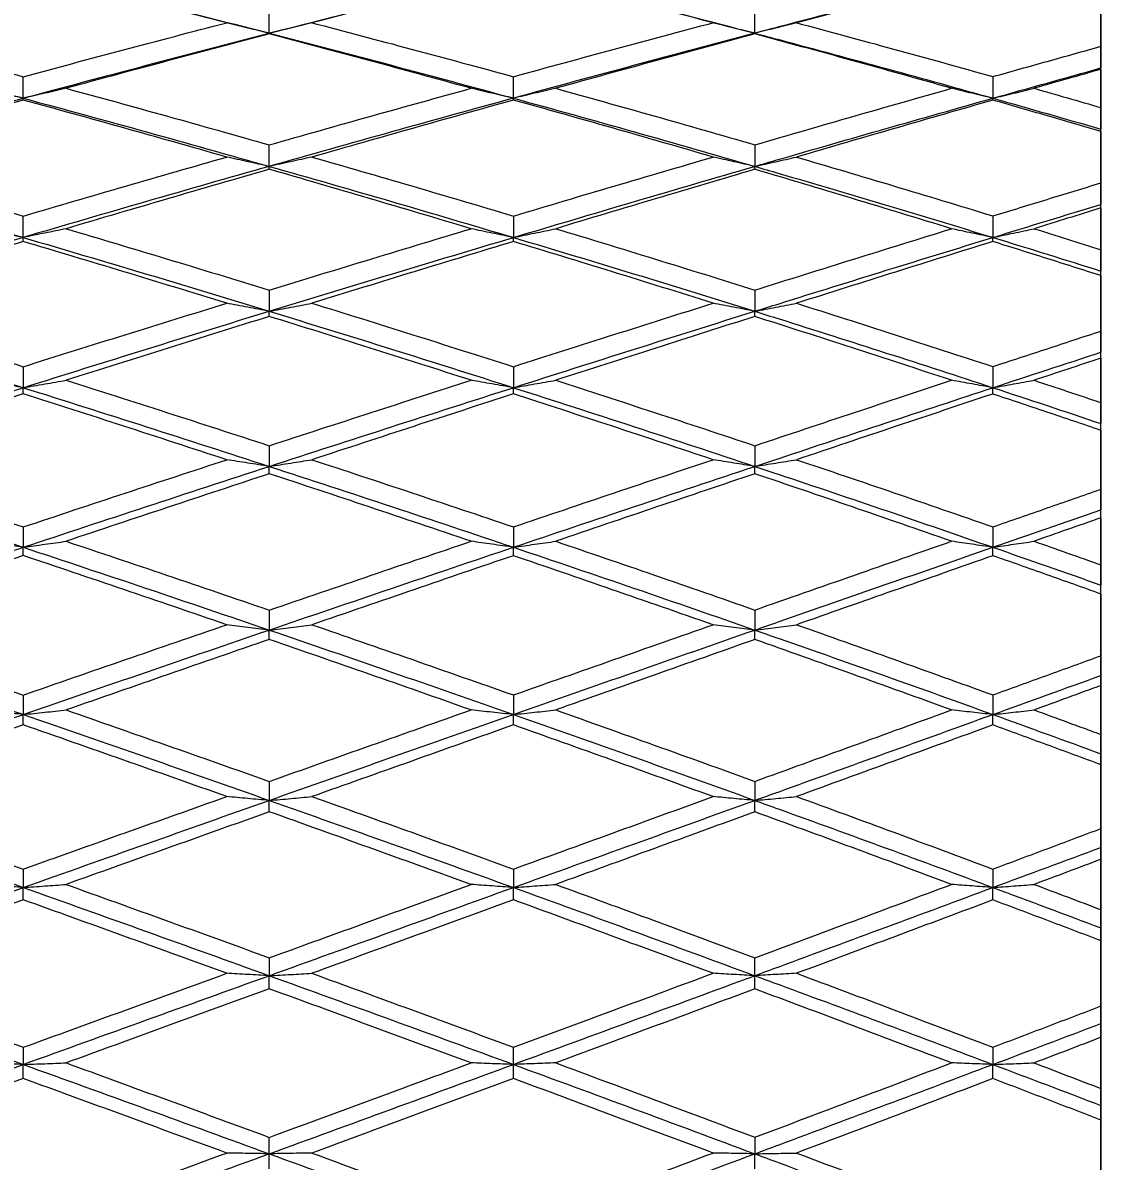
# Model space of a CAD drawing. Extents: x 6453 to 7582, y 0 to 827.
# Drawn here: x 6641.25 to 6652.33, y 218.1 to 229.64 of the extents above; entities that cross this region are included whole.
import ezdxf

# ---------------------------------------------------------------- set-up
doc = ezdxf.new("R2010")
doc.units = 0
doc.header["$LTSCALE"] = 30
doc.header["$MEASUREMENT"] = 0
doc.header["$PDMODE"] = 3
doc.header["$PDSIZE"] = -10
doc.layers.get('0').update_dxf_attribs({"linetype": 'CONTINUOUS'})
doc.layers.get('DEFPOINTS').update_dxf_attribs({"linetype": 'CONTINUOUS'})
doc.layers.add('1', color=7, linetype='CONTINUOUS')
doc.styles.add('Daelim Dimension', font='')
doc.styles.get('Daelim Dimension').set_extended_font_data('나눔고딕')
doc.dimstyles.new('DEFAULT', dxfattribs={"dimscale": 2, "dimtxt": 2, "dimasz": 2, "dimexe": 0, "dimexo": 2, "dimgap": 1, "dimtad": 1, "dimdec": 1, "dimzin": 9, "dimdsep": 46, "dimtxsty": 'Daelim Dimension', "dimcen": 0.5, "dimclrd": 252, "dimclre": 252, "dimclrt": 3, "dimadec": 1, "dimazin": 0, "dimtfac": 1, "dimtdec": 1, "dimtix": 1, "dimtmove": 0, "dimatfit": 3, "dimfxl": 1, "dimtolj": 1, "dimtzin": 1, "dimlwd": 9, "dimlwe": 9, "dimarcsym": 0})

# ---------------------------------------------------------------- blocks, each defined once
blk = doc.blocks.new('*D49')
at = {"color": 5, "lineweight": 9, "ltscale": 0.5, "transparency": 16777216}
for p, q in [((6677.333, 220.067), (6628.548, 268.005)), ((6604.922, 241.109), (6627.171, 263.751)), ((6649.476, 191.719), (6600.692, 239.657))]:
    blk.add_line(p, q, dxfattribs=at)
at = {"color": 5, "ltscale": 0.5, "transparency": 16777216}
for points in [[(6626.696, 264.218), (6627.647, 263.283), (6629.975, 266.604)], [(6604.446, 241.576), (6605.397, 240.641), (6602.118, 238.256)]]:
    blk.add_solid(points, dxfattribs=at)
at = {"layer": 'DEFPOINTS', "color": 0, "ltscale": 0.5, "transparency": 16777216}
for p in [(6629.975, 266.604), (6680.186, 217.263), (6652.329, 188.915)]:
    blk.add_point(p, dxfattribs=at)
at = {"color": 7, "ltscale": 0.5, "transparency": 16777216, "insert": (6610.763, 257.622), "char_height": 10, "attachment_point": 5, "rotation": 45.5011, "style": 'Daelim Dimension'}
blk.add_mtext('\\A1;40', dxfattribs=at)

msp = doc.modelspace()

# ---------------------------------------------------------------- linework, layer by layer
at = {"layer": '1', "color": 7, "linetype": 'Continuous', "lineweight": 18}
for p, q in [((6652.185, 199.763), (6652.185, 234.763)), ((6652.185, 229.872), (6652.185, 229.399)), ((6652.185, 229.166), (6652.185, 228.778)), ((6652.185, 228.535), (6652.185, 228.014)), ((6652.185, 227.76), (6652.185, 227.337)), ((6652.185, 227.074), (6652.185, 226.512)), ((6652.185, 226.238), (6652.185, 225.786)), ((6652.185, 225.505), (6652.185, 224.908)), ((6652.185, 224.619), (6652.185, 224.142)), ((6652.185, 223.846), (6652.185, 223.221)), ((6652.185, 222.919), (6652.185, 222.422)), ((6652.185, 222.115), (6652.185, 221.468)), ((6652.185, 221.157), (6652.185, 220.646)), ((6652.185, 220.331), (6652.185, 219.67)), ((6652.185, 219.352), (6652.185, 218.833)), ((6652.185, 218.513), (6652.185, 217.845))]:
    msp.add_line(p, q, dxfattribs=at)
for points in [[(6643.32, 229.638), (6642.968, 229.729), (6642.273, 229.908), (6641.593, 230.078), (6641.257, 230.161)], [(6646.227, 230.161), (6645.894, 230.077), (6645.221, 229.906), (6644.532, 229.728), (6644.184, 229.638)], [(6648.251, 229.638), (6647.903, 229.73), (6647.219, 229.909), (6646.554, 230.079), (6646.227, 230.161)], [(6651.089, 230.161), (6650.766, 230.077), (6650.111, 229.907), (6649.439, 229.729), (6649.098, 229.638)], [(6647.187, 229.917), (6647.685, 229.79), (6648.181, 229.662), (6648.675, 229.532)], [(6642.297, 229.901), (6642.783, 229.78), (6643.268, 229.657), (6643.752, 229.532)], [(6643.752, 229.532), (6644.247, 229.659), (6644.74, 229.785), (6645.232, 229.909)], [(6643.752, 229.532), (6643.752, 229.568), (6643.752, 229.641), (6643.752, 229.713), (6643.752, 229.75)], [(6648.675, 229.532), (6648.675, 229.568), (6648.675, 229.641), (6648.675, 229.714), (6648.675, 229.75)], [(6639.183, 229.638), (6639.521, 229.551), (6640.204, 229.373), (6640.903, 229.186), (6641.257, 229.091)], [(6641.257, 229.091), (6641.591, 229.181), (6642.268, 229.362), (6642.966, 229.546), (6643.32, 229.638)], [(6643.752, 229.532), (6643.68, 229.549), (6643.535, 229.584), (6643.391, 229.62), (6643.32, 229.638)], [(6644.184, 229.638), (6644.113, 229.62), (6643.969, 229.584), (6643.825, 229.549), (6643.752, 229.532)], [(6644.184, 229.638), (6644.515, 229.551), (6645.186, 229.374), (6645.877, 229.187), (6646.227, 229.091)], [(6646.227, 229.091), (6646.573, 229.186), (6647.255, 229.372), (6647.922, 229.55), (6648.251, 229.638)], [(6648.675, 229.532), (6648.604, 229.549), (6648.462, 229.584), (6648.321, 229.62), (6648.251, 229.638)], [(6649.098, 229.638), (6649.028, 229.62), (6648.888, 229.584), (6648.746, 229.549), (6648.675, 229.532)], [(6649.098, 229.638), (6649.422, 229.551), (6650.078, 229.374), (6650.749, 229.187), (6651.089, 229.092)], [(6641.257, 228.873), (6642.091, 229.098), (6642.923, 229.317), (6643.752, 229.532)], [(6643.752, 229.524), (6643.414, 229.436), (6642.733, 229.255), (6642.04, 229.068), (6641.691, 228.973)], [(6643.752, 229.532), (6644.581, 229.317), (6645.406, 229.098), (6646.227, 228.873)], [(6643.752, 229.524), (6643.752, 229.526), (6643.752, 229.528), (6643.752, 229.53), (6643.752, 229.532)], [(6645.798, 228.973), (6645.451, 229.069), (6644.762, 229.257), (6644.087, 229.437), (6643.752, 229.524)], [(6648.675, 229.532), (6647.864, 229.317), (6647.048, 229.098), (6646.227, 228.873)], [(6648.675, 229.524), (6648.346, 229.436), (6647.681, 229.256), (6647, 229.069), (6646.656, 228.973)], [(6648.675, 229.524), (6648.675, 229.525), (6648.675, 229.528), (6648.675, 229.53), (6648.675, 229.532)], [(6650.67, 228.973), (6650.328, 229.07), (6649.655, 229.259), (6648.998, 229.437), (6648.675, 229.524)], [(6651.089, 229.092), (6651.274, 229.144), (6651.642, 229.247), (6652.005, 229.348), (6652.185, 229.399)], [(6652.185, 229.399), (6652.185, 229.362), (6652.185, 229.289), (6652.185, 229.216), (6652.185, 229.18)], [(6651.089, 228.873), (6651.455, 228.976), (6651.821, 229.078), (6652.185, 229.18)], [(6652.185, 229.166), (6652.073, 229.134), (6651.847, 229.07), (6651.62, 229.006), (6651.506, 228.973)], [(6641.257, 228.873), (6641.257, 228.909), (6641.257, 228.982), (6641.257, 229.054), (6641.257, 229.091)], [(6646.227, 228.873), (6646.227, 228.909), (6646.227, 228.982), (6646.227, 229.055), (6646.227, 229.091)], [(6651.089, 229.092), (6651.089, 229.055), (6651.089, 228.982), (6651.089, 228.909), (6651.089, 228.873)], [(6641.257, 228.873), (6641.184, 228.889), (6641.038, 228.923), (6640.894, 228.956), (6640.822, 228.973)], [(6641.691, 228.973), (6641.619, 228.956), (6641.475, 228.923), (6641.329, 228.889), (6641.257, 228.873)], [(6641.691, 228.973), (6642.028, 228.882), (6642.707, 228.695), (6643.402, 228.499), (6643.752, 228.4)], [(6643.752, 228.4), (6644.1, 228.499), (6644.79, 228.693), (6645.464, 228.881), (6645.798, 228.973)], [(6646.227, 228.873), (6646.155, 228.889), (6646.012, 228.923), (6645.869, 228.956), (6645.798, 228.973)], [(6646.656, 228.973), (6646.585, 228.956), (6646.442, 228.923), (6646.299, 228.889), (6646.227, 228.873)], [(6646.656, 228.973), (6646.983, 228.882), (6647.647, 228.696), (6648.329, 228.501), (6648.675, 228.4)], [(6648.675, 228.4), (6649.015, 228.499), (6649.687, 228.693), (6650.345, 228.881), (6650.67, 228.973)], [(6651.089, 228.873), (6651.018, 228.889), (6650.878, 228.923), (6650.739, 228.956), (6650.67, 228.973)], [(6651.089, 228.873), (6651.159, 228.889), (6651.298, 228.923), (6651.437, 228.956), (6651.506, 228.973)], [(6651.506, 228.973), (6651.619, 228.941), (6651.844, 228.876), (6652.071, 228.811), (6652.185, 228.778)], [(6641.257, 228.854), (6640.922, 228.762), (6640.241, 228.574), (6639.539, 228.377), (6639.183, 228.276)], [(6641.257, 228.873), (6642.091, 228.648), (6642.923, 228.417), (6643.752, 228.182)], [(6641.257, 228.854), (6641.257, 228.857), (6641.257, 228.864), (6641.257, 228.87), (6641.257, 228.873)], [(6643.32, 228.276), (6642.968, 228.377), (6642.273, 228.574), (6641.593, 228.762), (6641.257, 228.854)], [(6646.227, 228.873), (6645.406, 228.648), (6644.581, 228.417), (6643.752, 228.182)], [(6646.227, 228.854), (6645.894, 228.761), (6645.221, 228.572), (6644.532, 228.376), (6644.184, 228.276)], [(6646.227, 228.873), (6647.048, 228.648), (6647.864, 228.417), (6648.675, 228.182)], [(6646.227, 228.854), (6646.227, 228.857), (6646.227, 228.863), (6646.227, 228.87), (6646.227, 228.873)], [(6648.251, 228.276), (6647.908, 228.377), (6647.227, 228.573), (6646.559, 228.762), (6646.227, 228.854)], [(6651.089, 228.854), (6650.763, 228.76), (6650.107, 228.571), (6649.437, 228.376), (6649.098, 228.276)], [(6651.089, 228.873), (6651.455, 228.769), (6651.821, 228.665), (6652.185, 228.559)], [(6651.089, 228.854), (6651.089, 228.857), (6651.089, 228.863), (6651.089, 228.87), (6651.089, 228.873)], [(6652.185, 228.535), (6652, 228.589), (6651.632, 228.697), (6651.269, 228.802), (6651.089, 228.854)], [(6652.185, 228.778), (6652.185, 228.741), (6652.185, 228.668), (6652.185, 228.595), (6652.185, 228.559)], [(6643.752, 228.182), (6643.752, 228.218), (6643.752, 228.291), (6643.752, 228.363), (6643.752, 228.4)], [(6648.675, 228.4), (6648.675, 228.364), (6648.675, 228.291), (6648.675, 228.218), (6648.675, 228.182)], [(6639.183, 228.276), (6639.521, 228.181), (6640.204, 227.986), (6640.903, 227.782), (6641.257, 227.678)], [(6641.257, 227.678), (6641.606, 227.781), (6642.3, 227.983), (6642.982, 228.18), (6643.32, 228.276)], [(6643.752, 228.182), (6643.68, 228.198), (6643.535, 228.229), (6643.391, 228.261), (6643.32, 228.276)], [(6644.184, 228.276), (6644.113, 228.261), (6643.969, 228.229), (6643.825, 228.198), (6643.752, 228.182)], [(6644.184, 228.276), (6644.518, 228.181), (6645.193, 227.985), (6645.88, 227.782), (6646.227, 227.678)], [(6646.227, 227.678), (6646.571, 227.781), (6647.253, 227.984), (6647.92, 228.18), (6648.251, 228.276)], [(6648.675, 228.182), (6648.604, 228.198), (6648.462, 228.229), (6648.321, 228.261), (6648.251, 228.276)], [(6648.675, 228.182), (6648.746, 228.198), (6648.888, 228.229), (6649.028, 228.261), (6649.098, 228.276)], [(6649.098, 228.276), (6649.422, 228.181), (6650.077, 227.987), (6650.749, 227.783), (6651.089, 227.679)], [(6643.752, 228.182), (6642.923, 227.947), (6642.091, 227.706), (6641.257, 227.461)], [(6643.752, 228.152), (6643.414, 228.055), (6642.733, 227.857), (6642.04, 227.653), (6641.691, 227.55)], [(6643.752, 228.182), (6644.581, 227.947), (6645.406, 227.706), (6646.227, 227.461)], [(6643.752, 228.152), (6643.752, 228.157), (6643.752, 228.167), (6643.752, 228.177), (6643.752, 228.182)], [(6645.798, 227.55), (6645.451, 227.654), (6644.762, 227.859), (6644.087, 228.056), (6643.752, 228.152)], [(6646.227, 227.461), (6647.048, 227.706), (6647.864, 227.947), (6648.675, 228.182)], [(6648.675, 228.152), (6648.345, 228.054), (6647.678, 227.857), (6646.998, 227.653), (6646.656, 227.55)], [(6648.675, 228.152), (6648.675, 228.157), (6648.675, 228.167), (6648.675, 228.177), (6648.675, 228.182)], [(6650.67, 227.55), (6650.332, 227.654), (6649.662, 227.858), (6649.002, 228.055), (6648.675, 228.152)], [(6651.089, 227.679), (6651.273, 227.735), (6651.64, 227.848), (6652.004, 227.959), (6652.185, 228.014)], [(6652.185, 228.014), (6652.185, 227.978), (6652.185, 227.905), (6652.185, 227.833), (6652.185, 227.796)], [(6651.089, 227.461), (6651.455, 227.574), (6651.821, 227.686), (6652.185, 227.796)], [(6652.185, 227.76), (6652.072, 227.725), (6651.847, 227.655), (6651.62, 227.585), (6651.506, 227.55)], [(6641.257, 227.461), (6641.257, 227.497), (6641.257, 227.57), (6641.257, 227.642), (6641.257, 227.678)], [(6646.227, 227.678), (6646.227, 227.642), (6646.227, 227.57), (6646.227, 227.497), (6646.227, 227.461)], [(6651.089, 227.679), (6651.089, 227.642), (6651.089, 227.57), (6651.089, 227.498), (6651.089, 227.461)], [(6641.257, 227.461), (6641.184, 227.476), (6641.038, 227.505), (6640.894, 227.535), (6640.822, 227.55)], [(6641.691, 227.55), (6641.619, 227.535), (6641.475, 227.505), (6641.329, 227.476), (6641.257, 227.461)], [(6641.691, 227.55), (6642.027, 227.45), (6642.707, 227.247), (6643.401, 227.035), (6643.752, 226.928)], [(6643.752, 226.928), (6644.104, 227.036), (6644.797, 227.247), (6645.468, 227.45), (6645.798, 227.55)], [(6646.227, 227.461), (6646.155, 227.476), (6646.012, 227.505), (6645.869, 227.535), (6645.798, 227.55)], [(6646.227, 227.461), (6646.299, 227.476), (6646.442, 227.505), (6646.585, 227.535), (6646.656, 227.55)], [(6646.656, 227.55), (6646.987, 227.45), (6647.654, 227.246), (6648.333, 227.035), (6648.675, 226.928)], [(6648.675, 226.928), (6649.012, 227.034), (6649.682, 227.243), (6650.342, 227.448), (6650.67, 227.55)], [(6651.089, 227.461), (6651.018, 227.476), (6650.878, 227.505), (6650.739, 227.535), (6650.67, 227.55)], [(6651.089, 227.461), (6651.159, 227.476), (6651.298, 227.505), (6651.437, 227.535), (6651.506, 227.55)], [(6651.506, 227.55), (6651.618, 227.515), (6651.844, 227.444), (6652.071, 227.373), (6652.185, 227.337)], [(6641.257, 227.42), (6640.922, 227.321), (6640.241, 227.116), (6639.54, 226.903), (6639.183, 226.794)], [(6641.257, 227.461), (6642.091, 227.216), (6642.923, 226.967), (6643.752, 226.713)], [(6641.257, 227.42), (6641.257, 227.427), (6641.257, 227.441), (6641.257, 227.455), (6641.257, 227.461)], [(6643.32, 226.794), (6642.968, 226.903), (6642.273, 227.116), (6641.593, 227.32), (6641.257, 227.42)], [(6643.752, 226.713), (6644.581, 226.967), (6645.406, 227.216), (6646.227, 227.461)], [(6646.227, 227.42), (6645.897, 227.32), (6645.227, 227.116), (6644.535, 226.903), (6644.184, 226.794)], [(6646.227, 227.461), (6647.048, 227.216), (6647.864, 226.967), (6648.675, 226.713)], [(6646.227, 227.42), (6646.227, 227.427), (6646.227, 227.441), (6646.227, 227.454), (6646.227, 227.461)], [(6648.251, 226.794), (6647.908, 226.903), (6647.227, 227.115), (6646.559, 227.32), (6646.227, 227.42)], [(6651.089, 227.42), (6650.761, 227.318), (6650.102, 227.111), (6649.434, 226.901), (6649.098, 226.794)], [(6651.089, 227.461), (6651.455, 227.349), (6651.821, 227.235), (6652.185, 227.121)], [(6651.089, 227.42), (6651.089, 227.427), (6651.089, 227.441), (6651.089, 227.454), (6651.089, 227.461)], [(6652.185, 227.074), (6652.001, 227.132), (6651.634, 227.249), (6651.27, 227.363), (6651.089, 227.42)], [(6652.185, 227.337), (6652.185, 227.301), (6652.185, 227.229), (6652.185, 227.157), (6652.185, 227.121)], [(6643.752, 226.928), (6643.752, 226.892), (6643.752, 226.82), (6643.752, 226.749), (6643.752, 226.713)], [(6648.675, 226.928), (6648.675, 226.892), (6648.675, 226.82), (6648.675, 226.749), (6648.675, 226.713)], [(6639.183, 226.794), (6639.521, 226.691), (6640.204, 226.481), (6640.903, 226.262), (6641.257, 226.151)], [(6641.257, 226.151), (6641.603, 226.26), (6642.293, 226.476), (6642.978, 226.689), (6643.32, 226.794)], [(6641.257, 225.938), (6642.091, 226.201), (6642.923, 226.459), (6643.752, 226.713)], [(6643.752, 226.713), (6643.68, 226.726), (6643.535, 226.753), (6643.391, 226.781), (6643.32, 226.794)], [(6643.752, 226.713), (6643.825, 226.726), (6643.969, 226.753), (6644.113, 226.781), (6644.184, 226.794)], [(6643.752, 226.713), (6644.581, 226.459), (6645.406, 226.201), (6646.227, 225.938)], [(6643.752, 226.66), (6643.752, 226.669), (6643.752, 226.687), (6643.752, 226.704), (6643.752, 226.713)], [(6644.184, 226.794), (6644.518, 226.691), (6645.193, 226.481), (6645.88, 226.262), (6646.227, 226.151)], [(6646.227, 226.151), (6646.569, 226.261), (6647.248, 226.477), (6647.918, 226.689), (6648.251, 226.794)], [(6646.227, 225.938), (6647.048, 226.201), (6647.864, 226.459), (6648.675, 226.713)], [(6648.675, 226.713), (6648.604, 226.726), (6648.462, 226.753), (6648.321, 226.781), (6648.251, 226.794)], [(6648.675, 226.713), (6648.746, 226.726), (6648.888, 226.753), (6649.028, 226.781), (6649.098, 226.794)], [(6648.675, 226.66), (6648.675, 226.669), (6648.675, 226.687), (6648.675, 226.704), (6648.675, 226.713)], [(6649.098, 226.794), (6649.425, 226.691), (6650.084, 226.48), (6650.752, 226.262), (6651.089, 226.152)], [(6643.752, 226.66), (6643.412, 226.555), (6642.729, 226.341), (6642.038, 226.123), (6641.691, 226.013)], [(6645.798, 226.013), (6645.451, 226.125), (6644.762, 226.345), (6644.086, 226.557), (6643.752, 226.66)], [(6648.675, 226.66), (6648.342, 226.554), (6647.673, 226.341), (6646.996, 226.123), (6646.656, 226.013)], [(6650.67, 226.013), (6650.332, 226.125), (6649.662, 226.344), (6649.002, 226.556), (6648.675, 226.66)], [(6651.089, 226.152), (6651.274, 226.213), (6651.643, 226.334), (6652.005, 226.453), (6652.185, 226.512)], [(6652.185, 226.512), (6652.185, 226.476), (6652.185, 226.405), (6652.185, 226.333), (6652.185, 226.297)], [(6651.089, 225.938), (6651.455, 226.059), (6651.821, 226.179), (6652.185, 226.297)], [(6652.185, 226.238), (6652.073, 226.201), (6651.848, 226.127), (6651.621, 226.051), (6651.506, 226.013)], [(6641.257, 226.151), (6641.257, 226.115), (6641.257, 226.044), (6641.257, 225.974), (6641.257, 225.938)], [(6646.227, 226.151), (6646.227, 226.116), (6646.227, 226.045), (6646.227, 225.974), (6646.227, 225.938)], [(6651.089, 226.152), (6651.089, 226.116), (6651.089, 226.045), (6651.089, 225.974), (6651.089, 225.938)], [(6641.257, 225.938), (6641.184, 225.951), (6641.038, 225.976), (6640.894, 226.001), (6640.822, 226.013)], [(6641.257, 225.938), (6641.329, 225.951), (6641.475, 225.976), (6641.619, 226.001), (6641.691, 226.013)], [(6641.691, 226.013), (6642.027, 225.907), (6642.707, 225.69), (6643.401, 225.464), (6643.752, 225.35)], [(6643.752, 225.35), (6644.101, 225.464), (6644.79, 225.688), (6645.465, 225.906), (6645.798, 226.013)], [(6646.227, 225.938), (6646.155, 225.951), (6646.012, 225.976), (6645.869, 226.001), (6645.798, 226.013)], [(6646.227, 225.938), (6646.299, 225.951), (6646.442, 225.976), (6646.585, 226.001), (6646.656, 226.013)], [(6646.656, 226.013), (6646.986, 225.906), (6647.654, 225.689), (6648.333, 225.464), (6648.675, 225.35)], [(6648.675, 225.35), (6649.017, 225.464), (6649.691, 225.689), (6650.347, 225.906), (6650.67, 226.013)], [(6651.089, 225.938), (6651.018, 225.951), (6650.878, 225.976), (6650.739, 226.001), (6650.67, 226.013)], [(6651.089, 225.938), (6651.159, 225.951), (6651.298, 225.976), (6651.437, 226.001), (6651.506, 226.013)], [(6651.506, 226.013), (6651.619, 225.976), (6651.844, 225.901), (6652.071, 225.825), (6652.185, 225.786)], [(6641.257, 225.875), (6640.908, 225.764), (6640.213, 225.542), (6639.526, 225.319), (6639.183, 225.208)], [(6641.257, 225.938), (6642.091, 225.676), (6642.923, 225.41), (6643.752, 225.14)], [(6641.257, 225.875), (6641.257, 225.886), (6641.257, 225.907), (6641.257, 225.928), (6641.257, 225.938)], [(6643.32, 225.208), (6642.968, 225.323), (6642.273, 225.55), (6641.593, 225.768), (6641.257, 225.875)], [(6643.752, 225.14), (6644.581, 225.41), (6645.406, 225.676), (6646.227, 225.938)], [(6646.227, 225.875), (6645.894, 225.767), (6645.219, 225.548), (6644.532, 225.322), (6644.184, 225.208)], [(6646.227, 225.938), (6647.048, 225.676), (6647.864, 225.41), (6648.675, 225.14)], [(6646.227, 225.875), (6646.227, 225.885), (6646.227, 225.907), (6646.227, 225.928), (6646.227, 225.938)], [(6648.251, 225.208), (6647.908, 225.323), (6647.227, 225.549), (6646.559, 225.767), (6646.227, 225.875)], [(6651.089, 225.874), (6650.767, 225.767), (6650.113, 225.549), (6649.44, 225.323), (6649.098, 225.208)], [(6651.089, 225.938), (6651.455, 225.818), (6651.821, 225.696), (6652.185, 225.574)], [(6651.089, 225.874), (6651.089, 225.885), (6651.089, 225.906), (6651.089, 225.928), (6651.089, 225.938)], [(6652.185, 225.505), (6652.001, 225.568), (6651.634, 225.692), (6651.27, 225.814), (6651.089, 225.874)], [(6652.185, 225.786), (6652.185, 225.751), (6652.185, 225.68), (6652.185, 225.609), (6652.185, 225.574)], [(6643.752, 225.35), (6643.752, 225.315), (6643.752, 225.245), (6643.752, 225.175), (6643.752, 225.14)], [(6648.675, 225.35), (6648.675, 225.315), (6648.675, 225.245), (6648.675, 225.175), (6648.675, 225.14)], [(6639.183, 225.208), (6639.521, 225.099), (6640.204, 224.875), (6640.903, 224.644), (6641.257, 224.526)], [(6641.257, 224.526), (6641.602, 224.641), (6642.292, 224.87), (6642.978, 225.096), (6643.32, 225.208)], [(6643.752, 225.14), (6643.68, 225.151), (6643.535, 225.174), (6643.391, 225.197), (6643.32, 225.208)], [(6643.752, 225.14), (6643.825, 225.151), (6643.969, 225.174), (6644.113, 225.197), (6644.184, 225.208)], [(6644.184, 225.208), (6644.518, 225.098), (6645.193, 224.875), (6645.88, 224.644), (6646.227, 224.527)], [(6646.227, 224.527), (6646.574, 224.644), (6647.257, 224.875), (6647.923, 225.098), (6648.251, 225.208)], [(6648.675, 225.14), (6648.604, 225.151), (6648.462, 225.174), (6648.321, 225.197), (6648.251, 225.208)], [(6648.675, 225.14), (6648.746, 225.151), (6648.888, 225.174), (6649.028, 225.197), (6649.098, 225.208)], [(6649.098, 225.208), (6649.425, 225.098), (6650.083, 224.875), (6650.752, 224.644), (6651.089, 224.527)], [(6641.257, 224.32), (6642.091, 224.597), (6642.923, 224.87), (6643.752, 225.14)], [(6643.752, 225.14), (6644.581, 224.87), (6645.406, 224.597), (6646.227, 224.32)], [(6643.752, 225.066), (6643.752, 225.078), (6643.752, 225.103), (6643.752, 225.128), (6643.752, 225.14)], [(6646.227, 224.32), (6647.048, 224.597), (6647.864, 224.87), (6648.675, 225.14)], [(6648.675, 225.065), (6648.675, 225.078), (6648.675, 225.103), (6648.675, 225.128), (6648.675, 225.14)], [(6643.752, 225.066), (6643.411, 224.953), (6642.727, 224.727), (6642.037, 224.497), (6641.691, 224.381)], [(6645.798, 224.381), (6645.451, 224.499), (6644.762, 224.731), (6644.086, 224.956), (6643.752, 225.066)], [(6648.675, 225.065), (6648.347, 224.955), (6647.683, 224.73), (6647.001, 224.499), (6646.656, 224.381)], [(6650.67, 224.381), (6650.332, 224.499), (6649.662, 224.731), (6649.002, 224.955), (6648.675, 225.065)], [(6651.089, 224.527), (6651.273, 224.591), (6651.64, 224.719), (6652.004, 224.845), (6652.185, 224.908)], [(6652.185, 224.908), (6652.185, 224.874), (6652.185, 224.804), (6652.185, 224.734), (6652.185, 224.7)], [(6651.089, 224.32), (6651.455, 224.447), (6651.821, 224.574), (6652.185, 224.7)], [(6652.185, 224.619), (6652.071, 224.579), (6651.844, 224.5), (6651.619, 224.421), (6651.506, 224.381)], [(6641.257, 224.526), (6641.257, 224.492), (6641.257, 224.423), (6641.257, 224.354), (6641.257, 224.32)], [(6646.227, 224.527), (6646.227, 224.492), (6646.227, 224.423), (6646.227, 224.355), (6646.227, 224.32)], [(6651.089, 224.527), (6651.089, 224.493), (6651.089, 224.424), (6651.089, 224.355), (6651.089, 224.32)], [(6641.257, 224.32), (6641.184, 224.33), (6641.038, 224.351), (6640.894, 224.371), (6640.822, 224.381)], [(6641.257, 224.32), (6641.329, 224.33), (6641.475, 224.351), (6641.619, 224.371), (6641.691, 224.381)], [(6641.691, 224.381), (6642.027, 224.269), (6642.707, 224.04), (6643.401, 223.803), (6643.752, 223.683)], [(6643.752, 223.683), (6644.101, 223.803), (6644.79, 224.038), (6645.465, 224.268), (6645.798, 224.381)], [(6646.227, 224.32), (6646.155, 224.33), (6646.012, 224.351), (6645.869, 224.371), (6645.798, 224.381)], [(6646.227, 224.32), (6646.299, 224.33), (6646.442, 224.351), (6646.585, 224.371), (6646.656, 224.381)], [(6646.656, 224.381), (6646.986, 224.269), (6647.654, 224.04), (6648.333, 223.804), (6648.675, 223.684)], [(6648.675, 223.684), (6649.012, 223.802), (6649.682, 224.036), (6650.342, 224.267), (6650.67, 224.381)], [(6651.089, 224.32), (6651.018, 224.33), (6650.878, 224.351), (6650.739, 224.371), (6650.67, 224.381)], [(6651.089, 224.32), (6651.159, 224.33), (6651.298, 224.351), (6651.437, 224.371), (6651.506, 224.381)], [(6651.506, 224.381), (6651.619, 224.342), (6651.844, 224.262), (6652.071, 224.182), (6652.185, 224.142)], [(6641.257, 224.32), (6642.091, 224.044), (6642.923, 223.764), (6643.752, 223.481)], [(6641.257, 224.236), (6641.257, 224.25), (6641.257, 224.278), (6641.257, 224.306), (6641.257, 224.32)], [(6643.752, 223.481), (6644.581, 223.764), (6645.406, 224.044), (6646.227, 224.32)], [(6646.227, 224.32), (6647.048, 224.044), (6647.864, 223.764), (6648.675, 223.481)], [(6646.227, 224.235), (6646.227, 224.249), (6646.227, 224.278), (6646.227, 224.306), (6646.227, 224.32)], [(6651.089, 224.32), (6651.455, 224.193), (6651.821, 224.065), (6652.185, 223.937)], [(6651.089, 224.235), (6651.089, 224.249), (6651.089, 224.277), (6651.089, 224.306), (6651.089, 224.32)], [(6641.257, 224.236), (6640.909, 224.119), (6640.215, 223.885), (6639.527, 223.652), (6639.183, 223.535)], [(6643.32, 223.535), (6642.968, 223.656), (6642.273, 223.893), (6641.593, 224.123), (6641.257, 224.236)], [(6646.227, 224.235), (6645.895, 224.122), (6645.223, 223.892), (6644.533, 223.655), (6644.184, 223.535)], [(6648.251, 223.535), (6647.907, 223.655), (6647.227, 223.892), (6646.558, 224.122), (6646.227, 224.235)], [(6651.089, 224.235), (6650.751, 224.116), (6650.083, 223.881), (6649.425, 223.65), (6649.098, 223.535)], [(6652.185, 223.846), (6652.001, 223.912), (6651.634, 224.043), (6651.27, 224.171), (6651.089, 224.235)], [(6652.185, 224.142), (6652.185, 224.108), (6652.185, 224.039), (6652.185, 223.971), (6652.185, 223.937)], [(6643.752, 223.683), (6643.752, 223.649), (6643.752, 223.582), (6643.752, 223.515), (6643.752, 223.481)], [(6648.675, 223.684), (6648.675, 223.65), (6648.675, 223.582), (6648.675, 223.515), (6648.675, 223.481)], [(6639.183, 223.535), (6639.521, 223.42), (6640.203, 223.186), (6640.903, 222.945), (6641.257, 222.822)], [(6641.257, 222.822), (6641.603, 222.943), (6642.294, 223.182), (6642.979, 223.418), (6643.32, 223.535)], [(6641.257, 222.625), (6642.091, 222.913), (6642.923, 223.198), (6643.752, 223.481)], [(6643.752, 223.481), (6643.68, 223.49), (6643.535, 223.508), (6643.391, 223.526), (6643.32, 223.535)], [(6643.752, 223.481), (6643.825, 223.49), (6643.969, 223.508), (6644.113, 223.526), (6644.184, 223.535)], [(6643.752, 223.481), (6644.581, 223.198), (6645.406, 222.913), (6646.227, 222.625)], [(6643.752, 223.386), (6643.752, 223.402), (6643.752, 223.433), (6643.752, 223.465), (6643.752, 223.481)], [(6644.184, 223.535), (6644.518, 223.42), (6645.192, 223.186), (6645.88, 222.945), (6646.227, 222.823)], [(6646.227, 222.823), (6646.569, 222.943), (6647.248, 223.182), (6647.918, 223.418), (6648.251, 223.535)], [(6646.227, 222.625), (6647.048, 222.913), (6647.864, 223.198), (6648.675, 223.481)], [(6648.675, 223.481), (6648.604, 223.49), (6648.462, 223.508), (6648.321, 223.526), (6648.251, 223.535)], [(6648.675, 223.481), (6648.746, 223.49), (6648.888, 223.508), (6649.028, 223.526), (6649.098, 223.535)], [(6648.675, 223.385), (6648.675, 223.401), (6648.675, 223.433), (6648.675, 223.465), (6648.675, 223.481)], [(6649.098, 223.535), (6649.425, 223.42), (6650.083, 223.186), (6650.752, 222.945), (6651.089, 222.823)], [(6643.752, 223.386), (6643.412, 223.268), (6642.729, 223.032), (6642.038, 222.792), (6641.691, 222.671)], [(6645.798, 222.671), (6645.45, 222.794), (6644.761, 223.036), (6644.086, 223.27), (6643.752, 223.386)], [(6648.675, 223.385), (6648.332, 223.264), (6647.653, 223.024), (6646.986, 222.788), (6646.656, 222.671)], [(6650.67, 222.671), (6650.332, 222.794), (6649.662, 223.035), (6649.002, 223.27), (6648.675, 223.385)], [(6651.089, 222.823), (6651.27, 222.889), (6651.634, 223.021), (6652.001, 223.154), (6652.185, 223.221)], [(6652.185, 223.221), (6652.185, 223.188), (6652.185, 223.121), (6652.185, 223.054), (6652.185, 223.02)], [(6651.089, 222.625), (6651.455, 222.757), (6651.821, 222.889), (6652.185, 223.02)], [(6652.185, 223.02), (6652.185, 223.003), (6652.185, 222.97), (6652.185, 222.936), (6652.185, 222.919)], [(6652.185, 222.919), (6652.071, 222.877), (6651.844, 222.794), (6651.619, 222.712), (6651.506, 222.671)], [(6641.257, 222.822), (6641.257, 222.789), (6641.257, 222.723), (6641.257, 222.658), (6641.257, 222.625)], [(6646.227, 222.823), (6646.227, 222.79), (6646.227, 222.724), (6646.227, 222.658), (6646.227, 222.625)], [(6651.089, 222.823), (6651.089, 222.79), (6651.089, 222.724), (6651.089, 222.658), (6651.089, 222.625)], [(6641.257, 222.625), (6641.184, 222.632), (6641.038, 222.648), (6640.894, 222.663), (6640.822, 222.671)], [(6641.257, 222.625), (6641.329, 222.632), (6641.475, 222.648), (6641.619, 222.663), (6641.691, 222.671)], [(6641.691, 222.671), (6642.027, 222.554), (6642.707, 222.316), (6643.401, 222.071), (6643.752, 221.946)], [(6643.752, 221.946), (6644.1, 222.07), (6644.789, 222.314), (6645.464, 222.553), (6645.798, 222.671)], [(6646.227, 222.625), (6646.155, 222.632), (6646.012, 222.648), (6645.869, 222.663), (6645.798, 222.671)], [(6646.227, 222.625), (6646.299, 222.632), (6646.442, 222.648), (6646.585, 222.663), (6646.656, 222.671)], [(6646.656, 222.671), (6646.986, 222.554), (6647.653, 222.316), (6648.332, 222.071), (6648.675, 221.947)], [(6648.675, 221.947), (6649.002, 222.066), (6649.662, 222.305), (6650.332, 222.548), (6650.67, 222.671)], [(6651.089, 222.625), (6651.018, 222.632), (6650.878, 222.648), (6650.739, 222.663), (6650.67, 222.671)], [(6651.089, 222.625), (6651.159, 222.632), (6651.298, 222.648), (6651.437, 222.663), (6651.506, 222.671)], [(6651.506, 222.671), (6651.619, 222.63), (6651.844, 222.547), (6652.071, 222.464), (6652.185, 222.422)], [(6641.257, 222.625), (6642.091, 222.337), (6642.923, 222.046), (6643.752, 221.754)], [(6641.257, 222.52), (6641.257, 222.537), (6641.257, 222.572), (6641.257, 222.607), (6641.257, 222.625)], [(6643.752, 221.754), (6644.581, 222.046), (6645.406, 222.337), (6646.227, 222.625)], [(6646.227, 222.625), (6647.048, 222.337), (6647.864, 222.046), (6648.675, 221.754)], [(6646.227, 222.519), (6646.227, 222.537), (6646.227, 222.572), (6646.227, 222.607), (6646.227, 222.625)], [(6651.089, 222.625), (6651.455, 222.492), (6651.821, 222.359), (6652.185, 222.226)], [(6651.089, 222.519), (6651.089, 222.536), (6651.089, 222.572), (6651.089, 222.607), (6651.089, 222.625)], [(6641.257, 222.52), (6640.917, 222.401), (6640.232, 222.161), (6639.535, 221.916), (6639.183, 221.793)], [(6643.32, 221.793), (6642.968, 221.918), (6642.273, 222.164), (6641.593, 222.402), (6641.257, 222.52)], [(6646.227, 222.519), (6645.88, 222.396), (6645.192, 222.151), (6644.518, 221.911), (6644.184, 221.793)], [(6648.251, 221.793), (6647.907, 221.917), (6647.227, 222.163), (6646.558, 222.402), (6646.227, 222.519)], [(6651.089, 222.519), (6650.752, 222.396), (6650.083, 222.152), (6649.425, 221.912), (6649.098, 221.793)], [(6652.185, 222.115), (6652.001, 222.184), (6651.634, 222.319), (6651.27, 222.452), (6651.089, 222.519)], [(6652.185, 222.422), (6652.185, 222.39), (6652.185, 222.324), (6652.185, 222.259), (6652.185, 222.226)], [(6652.185, 222.226), (6652.185, 222.208), (6652.185, 222.171), (6652.185, 222.134), (6652.185, 222.115)], [(6643.752, 221.946), (6643.752, 221.914), (6643.752, 221.85), (6643.752, 221.786), (6643.752, 221.754)], [(6648.675, 221.947), (6648.675, 221.915), (6648.675, 221.85), (6648.675, 221.786), (6648.675, 221.754)], [(6639.183, 221.793), (6639.519, 221.674), (6640.201, 221.434), (6640.901, 221.184), (6641.257, 221.057)], [(6641.257, 221.057), (6641.603, 221.181), (6642.293, 221.427), (6642.978, 221.671), (6643.32, 221.793)], [(6641.257, 220.871), (6642.091, 221.167), (6642.923, 221.461), (6643.752, 221.754)], [(6643.752, 221.754), (6643.68, 221.76), (6643.535, 221.773), (6643.391, 221.786), (6643.32, 221.793)], [(6643.752, 221.754), (6643.825, 221.76), (6643.969, 221.773), (6644.113, 221.786), (6644.184, 221.793)], [(6643.752, 221.754), (6644.581, 221.461), (6645.406, 221.167), (6646.227, 220.871)], [(6643.752, 221.639), (6643.752, 221.658), (6643.752, 221.696), (6643.752, 221.735), (6643.752, 221.754)], [(6644.184, 221.793), (6644.518, 221.674), (6645.192, 221.432), (6645.88, 221.184), (6646.227, 221.058)], [(6646.227, 221.058), (6646.559, 221.178), (6647.227, 221.421), (6647.908, 221.668), (6648.251, 221.793)], [(6646.227, 220.871), (6647.048, 221.167), (6647.864, 221.461), (6648.675, 221.754)], [(6648.675, 221.754), (6648.604, 221.76), (6648.462, 221.773), (6648.321, 221.786), (6648.251, 221.793)], [(6648.675, 221.754), (6648.746, 221.76), (6648.888, 221.773), (6649.028, 221.786), (6649.098, 221.793)], [(6648.675, 221.638), (6648.675, 221.657), (6648.675, 221.696), (6648.675, 221.735), (6648.675, 221.754)], [(6649.098, 221.793), (6649.425, 221.674), (6650.083, 221.432), (6650.752, 221.184), (6651.089, 221.058)], [(6643.752, 221.639), (6643.402, 221.513), (6642.707, 221.265), (6642.027, 221.022), (6641.691, 220.902)], [(6645.798, 220.902), (6645.45, 221.028), (6644.761, 221.277), (6644.086, 221.519), (6643.752, 221.639)], [(6648.675, 221.638), (6648.333, 221.513), (6647.654, 221.266), (6646.986, 221.022), (6646.656, 220.902)], [(6650.67, 220.902), (6650.332, 221.028), (6649.661, 221.277), (6649.002, 221.519), (6648.675, 221.638)], [(6651.089, 221.058), (6651.274, 221.127), (6651.642, 221.265), (6652.005, 221.401), (6652.185, 221.468)], [(6652.185, 221.468), (6652.185, 221.437), (6652.185, 221.373), (6652.185, 221.31), (6652.185, 221.278)], [(6651.089, 220.871), (6651.455, 221.007), (6651.821, 221.143), (6652.185, 221.278)], [(6652.185, 221.278), (6652.185, 221.258), (6652.185, 221.217), (6652.185, 221.177), (6652.185, 221.157)], [(6652.185, 221.157), (6652.072, 221.114), (6651.847, 221.03), (6651.62, 220.944), (6651.506, 220.902)], [(6641.257, 221.057), (6641.257, 221.026), (6641.257, 220.964), (6641.257, 220.902), (6641.257, 220.871)], [(6646.227, 221.058), (6646.227, 221.026), (6646.227, 220.964), (6646.227, 220.902), (6646.227, 220.871)], [(6651.089, 221.058), (6651.089, 221.027), (6651.089, 220.964), (6651.089, 220.902), (6651.089, 220.871)], [(6641.257, 220.871), (6641.184, 220.876), (6641.038, 220.886), (6640.894, 220.897), (6640.822, 220.902)], [(6641.257, 220.871), (6641.329, 220.876), (6641.475, 220.886), (6641.619, 220.897), (6641.691, 220.902)], [(6641.257, 220.871), (6642.091, 220.574), (6642.923, 220.276), (6643.752, 219.977)], [(6641.257, 220.746), (6641.257, 220.767), (6641.257, 220.808), (6641.257, 220.85), (6641.257, 220.871)], [(6641.691, 220.902), (6642.025, 220.782), (6642.701, 220.539), (6643.399, 220.287), (6643.752, 220.158)], [(6643.752, 220.158), (6644.087, 220.28), (6644.762, 220.525), (6645.451, 220.775), (6645.798, 220.902)], [(6643.752, 219.977), (6644.581, 220.276), (6645.406, 220.574), (6646.227, 220.871)], [(6646.227, 220.871), (6646.155, 220.876), (6646.012, 220.886), (6645.869, 220.897), (6645.798, 220.902)], [(6646.227, 220.871), (6646.299, 220.876), (6646.442, 220.886), (6646.585, 220.897), (6646.656, 220.902)], [(6646.227, 220.871), (6647.048, 220.574), (6647.864, 220.276), (6648.675, 219.977)], [(6646.227, 220.746), (6646.227, 220.766), (6646.227, 220.808), (6646.227, 220.85), (6646.227, 220.871)], [(6646.656, 220.902), (6646.986, 220.781), (6647.653, 220.537), (6648.332, 220.286), (6648.675, 220.159)], [(6648.675, 220.159), (6649.016, 220.285), (6649.69, 220.536), (6650.346, 220.781), (6650.67, 220.902)], [(6651.089, 220.871), (6651.018, 220.876), (6650.878, 220.886), (6650.739, 220.897), (6650.67, 220.902)], [(6651.089, 220.871), (6651.159, 220.876), (6651.298, 220.886), (6651.437, 220.897), (6651.506, 220.902)], [(6651.089, 220.871), (6651.455, 220.734), (6651.821, 220.598), (6652.185, 220.461)], [(6651.089, 220.745), (6651.089, 220.766), (6651.089, 220.808), (6651.089, 220.85), (6651.089, 220.871)], [(6651.506, 220.902), (6651.619, 220.86), (6651.844, 220.775), (6652.071, 220.689), (6652.185, 220.646)], [(6641.257, 220.746), (6640.903, 220.619), (6640.203, 220.368), (6639.52, 220.122), (6639.183, 220.001)], [(6643.32, 220.001), (6642.968, 220.129), (6642.273, 220.38), (6641.593, 220.625), (6641.257, 220.746)], [(6646.227, 220.746), (6645.88, 220.619), (6645.193, 220.368), (6644.518, 220.123), (6644.184, 220.001)], [(6648.251, 220.001), (6647.907, 220.128), (6647.226, 220.38), (6646.558, 220.625), (6646.227, 220.746)], [(6651.089, 220.745), (6650.761, 220.622), (6650.102, 220.376), (6649.434, 220.126), (6649.098, 220.001)], [(6652.185, 220.331), (6652.001, 220.401), (6651.634, 220.54), (6651.27, 220.677), (6651.089, 220.745)], [(6652.185, 220.646), (6652.185, 220.615), (6652.185, 220.553), (6652.185, 220.492), (6652.185, 220.461)], [(6652.185, 220.461), (6652.185, 220.439), (6652.185, 220.396), (6652.185, 220.353), (6652.185, 220.331)], [(6643.752, 220.158), (6643.752, 220.128), (6643.752, 220.068), (6643.752, 220.008), (6643.752, 219.977)], [(6648.675, 219.977), (6648.675, 220.008), (6648.675, 220.068), (6648.675, 220.128), (6648.675, 220.159)], [(6639.183, 220.001), (6639.521, 219.879), (6640.204, 219.633), (6640.903, 219.379), (6641.257, 219.251)], [(6641.257, 219.251), (6641.593, 219.373), (6642.273, 219.621), (6642.969, 219.873), (6643.32, 220.001)], [(6643.752, 219.977), (6643.68, 219.981), (6643.535, 219.989), (6643.391, 219.997), (6643.32, 220.001)], [(6643.752, 219.977), (6643.825, 219.981), (6643.969, 219.989), (6644.113, 219.997), (6644.184, 220.001)], [(6644.184, 220.001), (6644.515, 219.88), (6645.186, 219.635), (6645.877, 219.381), (6646.227, 219.251)], [(6646.227, 219.251), (6646.573, 219.379), (6647.255, 219.631), (6647.922, 219.879), (6648.251, 220.001)], [(6648.675, 219.977), (6648.604, 219.981), (6648.462, 219.989), (6648.321, 219.997), (6648.251, 220.001)], [(6649.098, 220.001), (6649.028, 219.997), (6648.888, 219.989), (6648.746, 219.981), (6648.675, 219.977)], [(6649.098, 220.001), (6649.425, 219.879), (6650.083, 219.633), (6650.751, 219.38), (6651.089, 219.252)], [(6641.257, 219.077), (6642.091, 219.378), (6642.923, 219.678), (6643.752, 219.977)], [(6643.752, 219.977), (6644.581, 219.678), (6645.406, 219.378), (6646.227, 219.077)], [(6643.752, 219.843), (6643.752, 219.866), (6643.752, 219.91), (6643.752, 219.955), (6643.752, 219.977)], [(6646.227, 219.077), (6647.048, 219.378), (6647.864, 219.678), (6648.675, 219.977)], [(6648.675, 219.843), (6648.675, 219.865), (6648.675, 219.91), (6648.675, 219.955), (6648.675, 219.977)], [(6643.752, 219.843), (6643.401, 219.716), (6642.707, 219.463), (6642.027, 219.215), (6641.691, 219.093)], [(6645.798, 219.093), (6645.451, 219.221), (6644.762, 219.474), (6644.087, 219.722), (6643.752, 219.843)], [(6648.675, 219.843), (6648.344, 219.72), (6647.676, 219.471), (6646.998, 219.219), (6646.656, 219.093)], [(6650.67, 219.093), (6650.332, 219.221), (6649.661, 219.474), (6649.002, 219.721), (6648.675, 219.843)], [(6651.089, 219.252), (6651.275, 219.322), (6651.644, 219.463), (6652.006, 219.601), (6652.185, 219.67)], [(6652.185, 219.67), (6652.185, 219.64), (6652.185, 219.581), (6652.185, 219.521), (6652.185, 219.492)], [(6651.089, 219.077), (6651.455, 219.215), (6651.821, 219.354), (6652.185, 219.492)], [(6652.185, 219.492), (6652.185, 219.468), (6652.185, 219.422), (6652.185, 219.375), (6652.185, 219.352)], [(6652.185, 219.352), (6652.073, 219.309), (6651.848, 219.223), (6651.621, 219.136), (6651.506, 219.093)], [(6641.257, 219.251), (6641.257, 219.222), (6641.257, 219.164), (6641.257, 219.106), (6641.257, 219.077)], [(6646.227, 219.077), (6646.227, 219.106), (6646.227, 219.164), (6646.227, 219.222), (6646.227, 219.251)], [(6651.089, 219.252), (6651.089, 219.222), (6651.089, 219.164), (6651.089, 219.106), (6651.089, 219.077)], [(6641.257, 219.077), (6641.184, 219.079), (6641.038, 219.085), (6640.894, 219.09), (6640.822, 219.093)], [(6641.257, 219.077), (6641.329, 219.079), (6641.475, 219.085), (6641.619, 219.09), (6641.691, 219.093)], [(6641.257, 219.077), (6642.091, 218.776), (6642.923, 218.474), (6643.752, 218.171)], [(6641.257, 218.934), (6641.257, 218.958), (6641.257, 219.006), (6641.257, 219.053), (6641.257, 219.077)], [(6641.691, 219.093), (6642.028, 218.97), (6642.707, 218.722), (6643.402, 218.467), (6643.752, 218.338)], [(6643.752, 218.338), (6644.1, 218.466), (6644.79, 218.72), (6645.464, 218.969), (6645.798, 219.093)], [(6643.752, 218.171), (6644.581, 218.474), (6645.406, 218.776), (6646.227, 219.077)], [(6646.227, 219.077), (6646.155, 219.079), (6646.012, 219.085), (6645.869, 219.09), (6645.798, 219.093)], [(6646.656, 219.093), (6646.585, 219.09), (6646.442, 219.085), (6646.299, 219.079), (6646.227, 219.077)], [(6646.227, 219.077), (6647.048, 218.776), (6647.864, 218.474), (6648.675, 218.171)], [(6646.227, 218.934), (6646.227, 218.958), (6646.227, 219.005), (6646.227, 219.053), (6646.227, 219.077)], [(6646.656, 219.093), (6646.983, 218.971), (6647.647, 218.724), (6648.329, 218.469), (6648.675, 218.339)], [(6648.675, 218.339), (6649.018, 218.468), (6649.693, 218.722), (6650.348, 218.97), (6650.67, 219.093)], [(6651.089, 219.077), (6651.018, 219.079), (6650.878, 219.085), (6650.739, 219.09), (6650.67, 219.093)], [(6651.089, 219.077), (6651.159, 219.079), (6651.298, 219.085), (6651.437, 219.09), (6651.506, 219.093)], [(6651.089, 219.077), (6651.455, 218.938), (6651.821, 218.8), (6652.185, 218.661)], [(6651.089, 218.933), (6651.089, 218.957), (6651.089, 219.005), (6651.089, 219.053), (6651.089, 219.077)], [(6651.506, 219.093), (6651.619, 219.05), (6651.844, 218.963), (6652.071, 218.876), (6652.185, 218.833)], [(6641.257, 218.934), (6640.903, 218.805), (6640.203, 218.551), (6639.521, 218.302), (6639.183, 218.179)], [(6643.32, 218.179), (6642.968, 218.308), (6642.273, 218.563), (6641.593, 218.812), (6641.257, 218.934)], [(6646.227, 218.934), (6645.885, 218.807), (6645.201, 218.554), (6644.523, 218.304), (6644.184, 218.179)], [(6648.251, 218.179), (6647.908, 218.308), (6647.228, 218.562), (6646.559, 218.811), (6646.227, 218.934)], [(6651.089, 218.933), (6650.766, 218.811), (6650.112, 218.562), (6649.439, 218.308), (6649.098, 218.179)], [(6652.185, 218.513), (6652.001, 218.584), (6651.634, 218.725), (6651.27, 218.864), (6651.089, 218.933)], [(6652.185, 218.833), (6652.185, 218.804), (6652.185, 218.747), (6652.185, 218.69), (6652.185, 218.661)], [(6652.185, 218.661), (6652.185, 218.636), (6652.185, 218.587), (6652.185, 218.538), (6652.185, 218.513)], [(6643.752, 218.171), (6643.752, 218.199), (6643.752, 218.255), (6643.752, 218.31), (6643.752, 218.338)], [(6648.675, 218.339), (6648.675, 218.311), (6648.675, 218.255), (6648.675, 218.199), (6648.675, 218.171)], [(6639.183, 218.179), (6639.521, 218.056), (6640.204, 217.807), (6640.903, 217.552), (6641.257, 217.422)], [(6641.257, 217.422), (6641.606, 217.55), (6642.3, 217.805), (6642.982, 218.055), (6643.32, 218.179)], [(6641.257, 217.263), (6642.091, 217.566), (6642.923, 217.869), (6643.752, 218.171)], [(6643.752, 218.171), (6643.68, 218.173), (6643.535, 218.175), (6643.391, 218.178), (6643.32, 218.179)], [(6644.184, 218.179), (6644.113, 218.178), (6643.969, 218.175), (6643.825, 218.173), (6643.752, 218.171)], [(6643.752, 218.171), (6644.581, 217.869), (6645.406, 217.566), (6646.227, 217.263)], [(6643.752, 218.02), (6643.752, 218.045), (6643.752, 218.096), (6643.752, 218.146), (6643.752, 218.171)], [(6644.184, 218.179), (6644.518, 218.056), (6645.193, 217.807), (6645.88, 217.552), (6646.227, 217.423)], [(6646.227, 217.423), (6646.574, 217.552), (6647.258, 217.807), (6647.923, 218.056), (6648.251, 218.179)], [(6646.227, 217.263), (6647.048, 217.566), (6647.864, 217.869), (6648.675, 218.171)], [(6648.675, 218.171), (6648.604, 218.173), (6648.462, 218.175), (6648.321, 218.178), (6648.251, 218.179)], [(6648.675, 218.171), (6648.746, 218.173), (6648.888, 218.175), (6649.028, 218.178), (6649.098, 218.179)], [(6648.675, 218.02), (6648.675, 218.045), (6648.675, 218.096), (6648.675, 218.146), (6648.675, 218.171)], [(6649.098, 218.179), (6649.422, 218.057), (6650.077, 217.809), (6650.749, 217.553), (6651.089, 217.423)]]:
    msp.add_open_spline(points, degree=3, dxfattribs=at)
for points, knots in [([(6650.227, 229.936), (6649.793, 229.825), (6649.276, 229.69), (6648.757, 229.553), (6648.675, 229.532)], [0, 0, 0, 0, 0.842914, 1, 1, 1, 1]), ([(6638.747, 229.532), (6639.462, 229.349), (6640.299, 229.13), (6641.134, 228.906), (6641.257, 228.873)], [0, 0, 0, 0, 0.853118, 1, 1, 1, 1]), ([(6648.675, 229.532), (6648.757, 229.51), (6649.567, 229.295), (6650.371, 229.075), (6651.089, 228.873)], [0, 0, 0, 0, 0.100726, 1, 1, 1, 1]), ([(6638.747, 228.182), (6639.462, 228.383), (6640.299, 228.614), (6641.134, 228.84), (6641.257, 228.873)], [0, 0, 0, 0, 0.853118, 1, 1, 1, 1]), ([(6648.675, 228.182), (6648.757, 228.206), (6649.567, 228.441), (6650.371, 228.67), (6651.089, 228.873)], [0, 0, 0, 0, 0.100726, 1, 1, 1, 1]), ([(6638.747, 228.182), (6639.462, 227.981), (6640.299, 227.742), (6641.134, 227.497), (6641.257, 227.461)], [0, 0, 0, 0, 0.853118, 1, 1, 1, 1]), ([(6648.675, 228.182), (6648.757, 228.158), (6649.567, 227.922), (6650.371, 227.682), (6651.089, 227.461)], [0, 0, 0, 0, 0.100726, 1, 1, 1, 1]), ([(6641.257, 227.461), (6641.134, 227.425), (6640.299, 227.18), (6639.462, 226.929), (6638.747, 226.713)], [0, 0, 0, 0, 0.146882, 1, 1, 1, 1]), ([(6648.675, 226.713), (6648.757, 226.738), (6649.567, 226.992), (6650.371, 227.241), (6651.089, 227.461)], [0, 0, 0, 0, 0.100726, 1, 1, 1, 1]), ([(6638.747, 226.713), (6639.462, 226.496), (6640.299, 226.238), (6641.134, 225.977), (6641.257, 225.938)], [0, 0, 0, 0, 0.853118, 1, 1, 1, 1]), ([(6648.675, 226.713), (6648.757, 226.687), (6649.567, 226.433), (6650.371, 226.174), (6651.089, 225.938)], [0, 0, 0, 0, 0.100726, 1, 1, 1, 1]), ([(6638.747, 225.14), (6639.462, 225.37), (6640.299, 225.637), (6641.134, 225.9), (6641.257, 225.938)], [0, 0, 0, 0, 0.853118, 1, 1, 1, 1]), ([(6648.675, 225.14), (6648.757, 225.167), (6649.567, 225.437), (6650.371, 225.702), (6651.089, 225.938)], [0, 0, 0, 0, 0.100726, 1, 1, 1, 1]), ([(6638.747, 225.14), (6639.462, 224.91), (6640.299, 224.637), (6641.134, 224.361), (6641.257, 224.32)], [0, 0, 0, 0, 0.853118, 1, 1, 1, 1]), ([(6648.675, 225.14), (6648.757, 225.113), (6649.567, 224.843), (6650.371, 224.569), (6651.089, 224.32)], [0, 0, 0, 0, 0.100726, 1, 1, 1, 1]), ([(6638.747, 223.481), (6639.462, 223.722), (6640.299, 224.002), (6641.134, 224.28), (6641.257, 224.32)], [0, 0, 0, 0, 0.853118, 1, 1, 1, 1]), ([(6648.675, 223.481), (6648.757, 223.509), (6649.567, 223.792), (6650.371, 224.071), (6651.089, 224.32)], [0, 0, 0, 0, 0.100726, 1, 1, 1, 1]), ([(6638.747, 223.481), (6639.462, 223.24), (6640.299, 222.955), (6641.134, 222.667), (6641.257, 222.625)], [0, 0, 0, 0, 0.853118, 1, 1, 1, 1]), ([(6648.675, 223.481), (6648.757, 223.452), (6649.567, 223.17), (6650.371, 222.884), (6651.089, 222.625)], [0, 0, 0, 0, 0.100726, 1, 1, 1, 1]), ([(6638.747, 221.754), (6639.462, 222.003), (6640.299, 222.294), (6641.134, 222.582), (6641.257, 222.625)], [0, 0, 0, 0, 0.853118, 1, 1, 1, 1]), ([(6648.675, 221.754), (6648.757, 221.783), (6649.567, 222.076), (6650.371, 222.366), (6651.089, 222.625)], [0, 0, 0, 0, 0.100726, 1, 1, 1, 1]), ([(6638.747, 221.754), (6639.462, 221.504), (6640.299, 221.21), (6641.134, 220.914), (6641.257, 220.871)], [0, 0, 0, 0, 0.853118, 1, 1, 1, 1]), ([(6648.675, 221.754), (6648.757, 221.724), (6649.567, 221.432), (6650.371, 221.137), (6651.089, 220.871)], [0, 0, 0, 0, 0.100726, 1, 1, 1, 1]), ([(6638.747, 219.977), (6639.462, 220.233), (6640.299, 220.531), (6641.134, 220.827), (6641.257, 220.871)], [0, 0, 0, 0, 0.853118, 1, 1, 1, 1]), ([(6648.675, 219.977), (6648.757, 220.008), (6649.567, 220.307), (6650.371, 220.604), (6651.089, 220.871)], [0, 0, 0, 0, 0.100726, 1, 1, 1, 1]), ([(6638.747, 219.977), (6639.462, 219.722), (6640.299, 219.422), (6641.134, 219.121), (6641.257, 219.077)], [0, 0, 0, 0, 0.853118, 1, 1, 1, 1]), ([(6648.675, 219.977), (6648.757, 219.947), (6649.567, 219.648), (6650.371, 219.348), (6651.089, 219.077)], [0, 0, 0, 0, 0.100726, 1, 1, 1, 1]), ([(6638.747, 218.171), (6639.462, 218.429), (6640.299, 218.731), (6641.134, 219.033), (6641.257, 219.077)], [0, 0, 0, 0, 0.853118, 1, 1, 1, 1]), ([(6648.675, 218.171), (6648.757, 218.202), (6649.567, 218.504), (6650.371, 218.806), (6651.089, 219.077)], [0, 0, 0, 0, 0.100726, 1, 1, 1, 1]), ([(6638.747, 218.171), (6639.462, 217.913), (6640.299, 217.611), (6641.134, 217.308), (6641.257, 217.263)], [0, 0, 0, 0, 0.853118, 1, 1, 1, 1]), ([(6648.675, 218.171), (6648.757, 218.141), (6649.567, 217.838), (6650.371, 217.536), (6651.089, 217.263)], [0, 0, 0, 0, 0.100726, 1, 1, 1, 1])]:
    msp.add_open_spline(points, degree=3, knots=knots, dxfattribs=at)

# ---------------------------------------------------------------- dimensions: what is measured, and where the dimension line sits
at = {"color": 5, "ltscale": 0.5}
dim = msp.add_aligned_dim(p1=(6652.329, 188.915), p2=(6680.186, 217.263), distance=70.396, dimstyle='DEFAULT', override={"dimtxt": 5, "dimexe": 1, "dimdec": 0, "dimclrd": 5, "dimclre": 5, "dimclrt": 7}, dxfattribs=at)
dim.commit()
dim.dimension.update_dxf_attribs({"geometry": '*D49', "text_midpoint": (6610.763, 257.622)})

doc.saveas('drawing.dxf')
